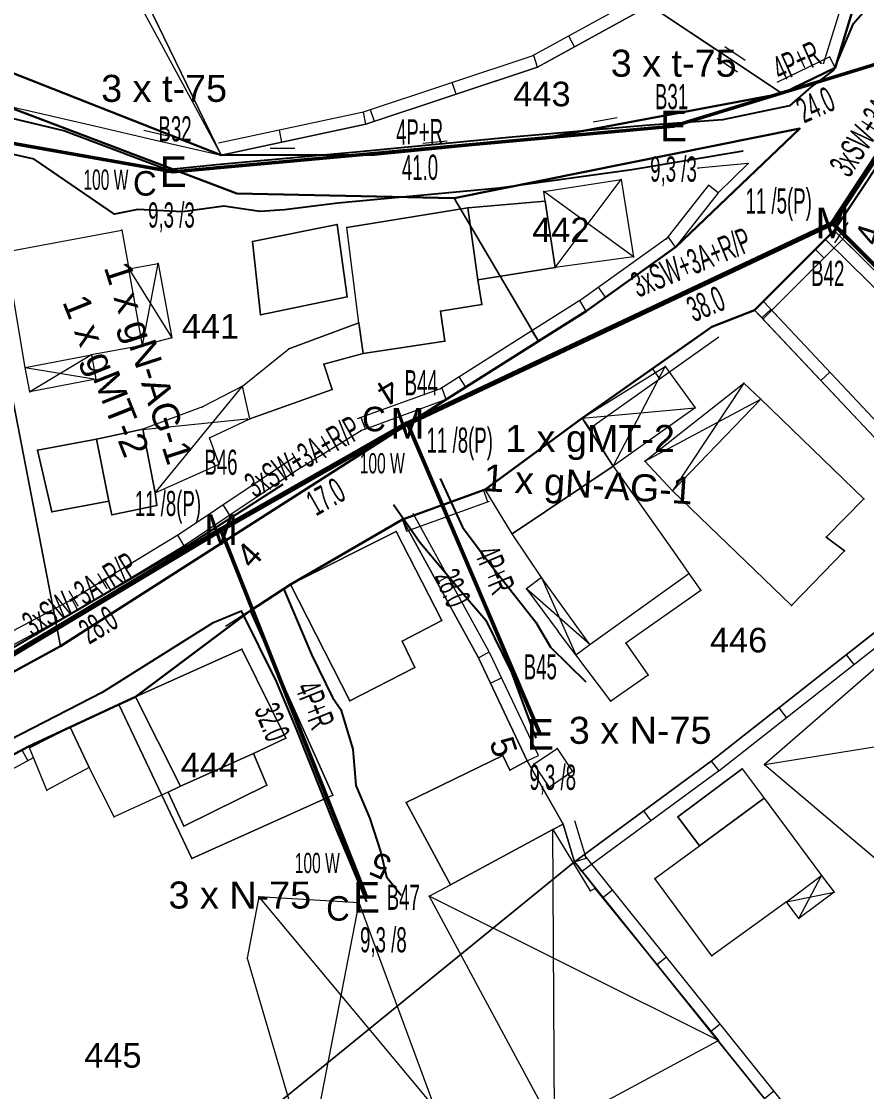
# Model space of a CAD drawing. Header units: millimetres. Extents: x 614452 to 616952, y 4151662 to 4153442.
# Drawn here: x 615421.8 to 615490.6, y 4152348.2 to 4152435.4 of the extents above; entities that cross this region are included whole.
import ezdxf
from ezdxf.enums import TextEntityAlignment as Align
from ezdxf.xclip import XClip

# ---------------------------------------------------------------- set-up
doc = ezdxf.new("R2010")
doc.units = ezdxf.units.MM
doc.header["$XCLIPFRAME"] = 2
for name, color, linetype, lineweight in [('02_ADA_ALN_YENI', 7, 'Continuous', 30), ('03_PARSEL_ALN_ESKI', 18, 'Continuous', 0), ('03_PARSEL_ALN_YENI', 171, 'Continuous', 0), ('03_PARSEL_NO_ESKI', 5, 'Continuous', 0), ('03_PARSEL_SNR_YENI', 5, 'Continuous', 0), ('04_YAPI_ALN_TSCLSIZ', 18, 'Continuous', 0), ('04_YAPI_SNR_TSCL', 232, 'Continuous', 0), ('04_YAPI_SNR_TSCLSZ', 77, 'Continuous', 0), ('06_DETAY_SNR_KROKI', 4, 'Continuous', 0), ('07_SNRTIP_GECERLI', 30, 'Continuous', 0), ('07_SNRTIP_SABIT', 18, 'Continuous', 0), ('DIREK_AG_YENI', 108, 'Continuous', 25), ('DIREK_OG_YENI', 10, 'Continuous', 25), ('HAT_AG_HAVAI_YENI', 3, 'Continuous', 50), ('HAT_OG_HAVAI_YENI', 1, 'Continuous', 70), ('NOKTA_DETAY_YENI', 171, 'Continuous', 0), ('NOKTA_PARSEL_ESKI', 6, 'Continuous', 0), ('NOKTA_PARSEL_YENI', 30, 'Continuous', 0), ('NOKTA_YAPI_TSCL', 232, 'Continuous', 0), ('NOKTA_YAPI_TSCLSIZ', 77, 'Continuous', 0)]:
    doc.layers.add(name, color=color, linetype=linetype, lineweight=lineweight)
doc.layers.add('LAMBA_GUCU', color=4, linetype='Continuous')
doc.layers.add('Unknown_Point_Feature', color=7, linetype='Continuous')
doc.styles.add('Direk', font='B_CAD')
doc.styles.get("Standard").update_dxf_attribs({"font": 'Arial'})

# ---------------------------------------------------------------- blocks, each defined once
blk = doc.blocks.new('fggg')
at = {"layer": '02_ADA_ALN_YENI', "color": 252}
for points in [[(615501.25, 4152590.126, 0), (615507.724, 4152578.449, 0), (615507.474, 4152561.152, 0), (615508.633, 4152534.902, 0), (615509.696, 4152515.162, 0), (615509.696, 4152515.162, 0), (615514.004, 4152504.009, 0), (615516.447, 4152492.188, 0), (615512.829, 4152466.754, 0), (615508.115, 4152460.35, 0), (615503.162, 4152460.737, 0), (615486.441, 4152456.847, 0), (615501.544, 4152455.159, 0), (615489.491, 4152436.325, 0), (615488.049, 4152431.59, 0), (615483.747, 4152429.484, 0), (615464.52, 4152425.889, 0), (615450.557, 4152424.492, 0), (615438.073, 4152424.472, 0), (615413.463, 4152434.159, 0)], [(615501.322, 4152441.569, 0), (615499.15, 4152435.134, 0), (615487.976, 4152418.327, 0), (615481.492, 4152411.855, 0), (615478.021, 4152410.486, 0), (615467.473, 4152403.038, 0), (615459.57, 4152397.229, 0), (615452.83, 4152394.8, 0), (615443.707, 4152389.496, 0), (615440.424, 4152387.371, 0), (615431.101, 4152380.351, 0), (615429.739, 4152379.721, 0), (615422.327, 4152376.284, 0), (615415.694, 4152372.705, 0)]]:
    blk.add_polyline3d(points, dxfattribs=at)
blk.add_polyline3d([(615424.982, 4152384.476, 0), (615404.616, 4152373.384, 0), (615401.541, 4152368.361, 0), (615395.177, 4152357.964, 0), (615397.318, 4152346.526, 0), (615363.861, 4152378.243, 0), (615319.387, 4152420.403, 0), (615292.051, 4152446.315, 0), (615375.741, 4152457.673, 0), (615377.162, 4152447.143, 0), (615388.462, 4152440.897, 0), (615395.832, 4152436.824, 0), (615415.423, 4152430.41, 0), (615439.335, 4152421.355, 0), (615457.028, 4152420.967, 0), (615485.172, 4152426.637, 0), (615475.058, 4152416.979, 0), (615467.794, 4152411.778, 0), (615463.902, 4152409.316, 0), (615456.394, 4152404.567, 0), (615424.982, 4152384.476, 0)], close=True, dxfattribs=at)
at = {"layer": '03_PARSEL_ALN_ESKI', "color": 252}
for p in [(615464.481, 4152429.453), (615466.02, 4152418.391), (615437.526, 4152411.479), (615480.375, 4152385.056), (615437.401, 4152374.799), (615429.554, 4152351.15)]:
    blk.add_point(p, dxfattribs=at)
at = {"layer": '03_PARSEL_ALN_YENI', "color": 252}
for points in [[(615438.073, 4152424.472, 0), (615429.25, 4152442.669, 0), (615432.708, 4152446.334, 0), (615448.57, 4152463.151, 0), (615462.273, 4152452.492, 0), (615472.981, 4152436.666, 0), (615463.834, 4152431.645, 0), (615449.861, 4152426.993, 0), (615438.073, 4152424.472, 0)], [(615489.491, 4152436.325, 0), (615488.049, 4152431.59, 0), (615483.747, 4152429.484, 0), (615472.981, 4152436.666, 0), (615462.273, 4152452.492, 0), (615448.57, 4152463.151, 0), (615486.441, 4152456.847, 0), (615501.544, 4152455.159, 0), (615489.491, 4152436.325, 0)], [(615432.708, 4152446.334, 0), (615429.25, 4152442.669, 0), (615438.073, 4152424.472, 0), (615413.463, 4152434.159, 0), (615397.278, 4152439.439, 0), (615407.151, 4152452.231, 0), (615419.642, 4152460.29, 0), (615432.708, 4152446.334, 0)], [(615449.861, 4152426.993, 0), (615463.834, 4152431.645, 0), (615472.981, 4152436.666, 0), (615483.747, 4152429.484, 0), (615464.52, 4152425.889, 0), (615450.557, 4152424.492, 0), (615438.073, 4152424.472, 0), (615449.861, 4152426.993, 0)], [(615513.944, 4152394.051, 0), (615496.776, 4152409.62, 0), (615487.976, 4152418.327, 0), (615499.15, 4152435.134, 0), (615512.461, 4152428.01, 0), (615526.38, 4152421.739, 0), (615516.662, 4152391.388, 0), (615513.944, 4152394.051, 0)], [(615382.912, 4152418.253, 0), (615415.423, 4152430.41, 0), (615420.245, 4152409.055, 0), (615424.982, 4152384.476, 0), (615404.616, 4152373.384, 0), (615401.541, 4152368.361, 0), (615393.23, 4152381.46, 0), (615382.912, 4152418.253, 0)], [(615415.423, 4152430.41, 0), (615439.335, 4152421.355, 0), (615457.028, 4152420.967, 0), (615463.902, 4152409.316, 0), (615456.394, 4152404.567, 0), (615424.982, 4152384.476, 0), (615420.245, 4152409.055, 0), (615415.423, 4152430.41, 0)], [(615457.028, 4152420.967, 0), (615485.172, 4152426.637, 0), (615475.058, 4152416.979, 0), (615467.794, 4152411.778, 0), (615463.902, 4152409.316, 0), (615457.028, 4152420.967, 0)], [(615486.672, 4152342.174, 0), (615466.822, 4152366.92, 0), (615477.958, 4152375.125, 0), (615499.809, 4152392.321, 0), (615491.68, 4152401.027, 0), (615481.492, 4152411.855, 0), (615487.976, 4152418.327, 0), (615496.776, 4152409.62, 0), (615513.944, 4152394.051, 0), (615516.662, 4152391.388, 0), (615528.229, 4152382.203, 0), (615521.898, 4152373.119, 0), (615514.084, 4152362.293, 0), (615510.086, 4152357.889, 0), (615494.021, 4152340.02, 0), (615491.031, 4152336.863, 0), (615489.488, 4152338.75, 0), (615486.672, 4152342.174, 0)], [(615499.809, 4152392.321, 0), (615477.958, 4152375.125, 0), (615466.822, 4152366.92, 0), (615465.9, 4152369.976, 0), (615462.989, 4152375.154, 0), (615459.011, 4152383.527, 0), (615452.83, 4152394.8, 0), (615459.57, 4152397.229, 0), (615467.473, 4152403.038, 0), (615478.021, 4152410.486, 0), (615481.492, 4152411.855, 0), (615491.68, 4152401.027, 0), (615499.809, 4152392.321, 0)], [(615466.822, 4152366.92, 0), (615441.277, 4152346.094, 0), (615434.082, 4152333.071, 0), (615438.879, 4152303.767, 0), (615413.767, 4152327.231, 0), (615411.425, 4152335.604, 0), (615399.201, 4152351.255, 0), (615415.694, 4152372.705, 0), (615422.327, 4152376.284, 0), (615429.739, 4152379.721, 0), (615435.689, 4152367.199, 0), (615447.164, 4152372.332, 0), (615440.424, 4152387.371, 0), (615443.707, 4152389.496, 0), (615452.83, 4152394.8, 0), (615459.011, 4152383.527, 0), (615462.989, 4152375.154, 0), (615465.9, 4152369.976, 0), (615466.822, 4152366.92, 0)], [(615431.101, 4152380.351, 0), (615440.424, 4152387.371, 0), (615447.164, 4152372.332, 0), (615435.689, 4152367.199, 0), (615429.739, 4152379.721, 0), (615431.101, 4152380.351, 0)], [(615467.16, 4152272.818, 0), (615438.879, 4152303.767, 0), (615434.082, 4152333.071, 0), (615441.277, 4152346.094, 0), (615466.822, 4152366.92, 0), (615486.672, 4152342.174, 0), (615489.488, 4152338.75, 0), (615491.031, 4152336.863, 0), (615494.021, 4152340.02, 0), (615508.193, 4152337.736, 0), (615496.514, 4152322.319, 0), (615485.084, 4152302.92, 0), (615478.324, 4152291.797, 0), (615474.459, 4152285.298, 0), (615467.16, 4152272.818, 0)]]:
    blk.add_polyline3d(points, close=True, dxfattribs=at)
at = {"layer": '03_PARSEL_SNR_YENI', "color": 252}
for p, q in [((615472.5, 4152437.543, 0.953), (615463.353, 4152432.522, 0.953)), ((615472.981, 4152436.666, 0.953), (615466.845, 4152433.298, 0.953)), ((615479.588, 4152432.259, 0.953), (615472.981, 4152436.666, 0.953)), ((615488.534, 4152436.616, 0.953), (615487.092, 4152431.881, 0.953)), ((615489.491, 4152436.325, 0.953), (615488.049, 4152431.59, 0.953)), ((615466.845, 4152433.298, 0.953), (615466.364, 4152434.174, 0.953)), ((615466.845, 4152433.298, 0.953), (615463.834, 4152431.645, 0.953)), ((615480.731, 4152432.172, 0.953), (615479.068, 4152433.282, 0.953)), ((615463.518, 4152432.594, 0.953), (615449.545, 4152427.942, 0.953)), ((615463.834, 4152431.645, 0.953), (615463.518, 4152432.594, 0.953)), ((615480.107, 4152431.236, 0.953), (615478.444, 4152432.346, 0.953)), ((615483.747, 4152429.484, 0.953), (615479.588, 4152432.259, 0.953)), ((615487.609, 4152432.488, 0.953), (615483.307, 4152430.382, 0.953)), ((615488.049, 4152431.59, 0.953), (615487.609, 4152432.488, 0.953)), ((615463.834, 4152431.645, 0.953), (615457.192, 4152429.434, 0.953)), ((615488.049, 4152431.59, 0.953), (615483.747, 4152429.484, 0.953)), ((615457.192, 4152429.434, 0.953), (615456.877, 4152430.383, 0.953)), ((615457.192, 4152429.434, 0.953), (615450.551, 4152427.223, 0.953)), ((615479.264, 4152428.646, 0.953), (615483.747, 4152429.484, 0.953)), ((615469.435, 4152426.808, 0.953), (615479.264, 4152428.646, 0.953)), ((615449.652, 4152427.971, 0.953), (615437.864, 4152425.45, 0.953)), ((615449.861, 4152426.993, 0.953), (615449.652, 4152427.971, 0.953)), ((615450.551, 4152427.223, 0.953), (615450.235, 4152428.171, 0.953)), ((615468.348, 4152427.177, 0.953), (615470.314, 4152427.545, 0.953)), ((615449.861, 4152426.993, 0.953), (615443.016, 4152425.529, 0.953)), ((615450.551, 4152427.223, 0.953), (615449.861, 4152426.993, 0.953)), ((615464.52, 4152425.889, 0.953), (615469.435, 4152426.808, 0.953)), ((615443.016, 4152425.529, 0.953), (615442.807, 4152426.507, 0.953)), ((615455.532, 4152424.99, 0.953), (615464.52, 4152425.889, 0.953)), ((615443.016, 4152425.529, 0.953), (615438.073, 4152424.472, 0.953)), ((615442.072, 4152425.041, 0.953), (615444.072, 4152425.044, 0.953)), ((615450.557, 4152424.492, 0.953), (615455.532, 4152424.99, 0.953)), ((615454.481, 4152425.45, 0.953), (615456.471, 4152425.649, 0.953)), ((615438.073, 4152424.472, 0.953), (615443.073, 4152424.48, 0.953)), ((615443.073, 4152424.48, 0.953), (615450.557, 4152424.492, 0.953)), ((615490.845, 4152422.643, 0.953), (615488.077, 4152418.479, 0.953)), ((615489.099, 4152419, 0.953), (615487.992, 4152417.335, 0.953)), ((615486.446, 4152416.8, 0.953), (615487.976, 4152418.327, 0.953)), ((615487.976, 4152418.327, 0.953), (615487.273, 4152417.616, 0.953)), ((615488.077, 4152418.479, 0.953), (615487.976, 4152418.327, 0.953)), ((615487.976, 4152418.327, 0.953), (615492.952, 4152413.404, 0.953)), ((615474.476, 4152417.792, 0.953), (615467.212, 4152412.591, 0.953)), ((615475.058, 4152416.979, 0.953), (615469.366, 4152412.904, 0.953)), ((615475.058, 4152416.979, 0.953), (615474.476, 4152417.792, 0.953)), ((615482.198, 4152411.147, 0.953), (615488.682, 4152417.619, 0.953)), ((615487.273, 4152417.616, 0.953), (615496.073, 4152408.909, 0.953)), ((615481.492, 4152411.855, 0.953), (615486.446, 4152416.8, 0.953)), ((615486.446, 4152416.8, 0.953), (615487.153, 4152416.092, 0.953)), ((615469.366, 4152412.904, 0.953), (615468.784, 4152413.717, 0.953)), ((615467.259, 4152412.623, 0.953), (615463.368, 4152410.161, 0.953)), ((615467.794, 4152411.778, 0.953), (615467.259, 4152412.623, 0.953)), ((615469.366, 4152412.904, 0.953), (615467.794, 4152411.778, 0.953)), ((615467.794, 4152411.778, 0.953), (615463.902, 4152409.316, 0.953)), ((615481.492, 4152411.855, 0.953), (615482.198, 4152411.147, 0.953)), ((615482.086, 4152411.223, 0.953), (615481.492, 4152411.855, 0.953)), ((615482.086, 4152411.223, 0.953), (615482.815, 4152411.908, 0.953)), ((615492.408, 4152401.712, 0.953), (615482.22, 4152412.54, 0.953)), ((615486.883, 4152406.125, 0.953), (615482.086, 4152411.223, 0.953)), ((615463.368, 4152410.161, 0.953), (615455.859, 4152405.412, 0.953)), ((615463.902, 4152409.316, 0.953), (615463.368, 4152410.161, 0.953)), ((615473.191, 4152407.076, 0.953), (615478.021, 4152410.486, 0.953)), ((615463.902, 4152409.316, 0.953), (615457.987, 4152405.574, 0.953)), ((615468.05, 4152402.221, 0.953), (615478.598, 4152409.669, 0.953)), ((615467.473, 4152403.038, 0.953), (615473.191, 4152407.076, 0.953)), ((615473.191, 4152407.076, 0.953), (615473.768, 4152406.259, 0.953)), ((615486.883, 4152406.125, 0.953), (615487.612, 4152406.81, 0.953)), ((615457.987, 4152405.574, 0.953), (615457.452, 4152406.419, 0.953)), ((615491.68, 4152401.027, 0.953), (615486.883, 4152406.125, 0.953)), ((615457.987, 4152405.574, 0.953), (615456.394, 4152404.567, 0.953)), ((615459.57, 4152397.229, 647.962), (615467.473, 4152403.038, 651.471)), ((615467.473, 4152403.038, 0.953), (615468.05, 4152402.221, 0.953)), ((615452.83, 4152394.8, 0.953), (615459.415, 4152397.173, 0.953)), ((615459.415, 4152397.173, 0.953), (615459.57, 4152397.229, 0.953)), ((615459.415, 4152397.173, 0.953), (615459.754, 4152396.233, 0.953)), ((615453.169, 4152393.859, 0.953), (615459.909, 4152396.288, 0.953)), ((615459.888, 4152384.008, 0.953), (615453.707, 4152395.281, 0.953)), ((615452.83, 4152394.8, 650.706), (615443.707, 4152389.496, 647.537)), ((615452.83, 4152394.8, 0.953), (615453.169, 4152393.859, 0.953)), ((615455.646, 4152389.665, 0.953), (615452.83, 4152394.8, 0.953)), ((615478.576, 4152374.339, 0.953), (615500.427, 4152391.535, 0.953)), ((615455.646, 4152389.665, 0.953), (615456.522, 4152390.146, 0.953)), ((615443.707, 4152389.496, 647.537), (615438.432, 4152386.069, 649.074)), ((615459.011, 4152383.527, 0.953), (615455.646, 4152389.665, 0.953)), ((615488.96, 4152383.783, 0.953), (615494.461, 4152388.112, 0.953)), ((615459.011, 4152383.527, 0.953), (615459.888, 4152384.008, 0.953)), ((615463.892, 4152375.583, 0.953), (615459.914, 4152383.956, 0.953)), ((615459.985, 4152381.477, 0.953), (615459.011, 4152383.527, 0.953)), ((615483.459, 4152379.454, 0.953), (615488.96, 4152383.783, 0.953)), ((615488.96, 4152383.783, 0.953), (615489.578, 4152382.997, 0.953)), ((615459.985, 4152381.477, 0.953), (615460.888, 4152381.906, 0.953)), ((615462.989, 4152375.154, 0.953), (615459.985, 4152381.477, 0.953)), ((615477.958, 4152375.125, 0.953), (615483.459, 4152379.454, 0.953)), ((615483.459, 4152379.454, 0.953), (615484.077, 4152378.668, 0.953)), ((615415.694, 4152372.705, 0.953), (615421.855, 4152376.029, 0.953)), ((615421.855, 4152376.029, 0.953), (615422.327, 4152376.284, 0.953)), ((615421.855, 4152376.029, 0.953), (615422.33, 4152375.149, 0.953)), ((615416.169, 4152371.825, 0.953), (615422.802, 4152375.404, 0.953)), ((615462.989, 4152375.154, 0.953), (615463.892, 4152375.583, 0.953)), ((615472.458, 4152371.072, 0.953), (615477.958, 4152375.125, 0.953)), ((615477.958, 4152375.125, 0.953), (615478.576, 4152374.339, 0.953)), ((615467.415, 4152366.115, 0.953), (615478.551, 4152374.32, 0.953)), ((615466.822, 4152366.92, 0.953), (615472.458, 4152371.072, 0.953)), ((615472.458, 4152371.072, 0.953), (615473.051, 4152370.267, 0.953)), ((615466.822, 4152366.92, 0.953), (615465.9, 4152369.976, 0.953)), ((615467.779, 4152367.209, 0.953), (615466.857, 4152370.265, 0.953)), ((615487.452, 4152342.8, 0.953), (615467.602, 4152367.546, 0.953)), ((615466.822, 4152366.92, 0.953), (615467.779, 4152367.209, 0.953)), ((615469.152, 4152364.015, 0.953), (615466.822, 4152366.92, 0.953)), ((615466.822, 4152366.92, 0.953), (615467.415, 4152366.115, 0.953)), ((615469.152, 4152364.015, 0.953), (615469.932, 4152364.641, 0.953)), ((615473.532, 4152358.555, 0.953), (615469.152, 4152364.015, 0.953)), ((615473.532, 4152358.555, 0.953), (615474.312, 4152359.181, 0.953)), ((615477.912, 4152353.095, 0.953), (615473.532, 4152358.555, 0.953)), ((615477.912, 4152353.095, 0.953), (615478.692, 4152353.72, 0.953)), ((615482.292, 4152347.634, 0.953), (615477.912, 4152353.095, 0.953)), ((615482.292, 4152347.634, 0.953), (615483.072, 4152348.26, 0.953))]:
    blk.add_line(p, q, dxfattribs=at)
for p in [(615463.834, 4152431.645, 658.055), (615463.834, 4152431.645, 658.055), (615488.049, 4152431.59, 652.73), (615488.049, 4152431.59, 652.73), (615483.747, 4152429.484, 652.093), (615483.747, 4152429.484, 652.093), (615483.747, 4152429.484, 652.093), (615449.861, 4152426.993, 657.449), (615449.861, 4152426.993, 657.449), (615464.52, 4152425.889, 654.487), (615464.52, 4152425.889, 654.487), (615438.073, 4152424.472, 658.078), (615438.073, 4152424.472, 658.078), (615450.557, 4152424.492, 655.908), (615450.557, 4152424.492, 655.908), (615487.976, 4152418.327, 651.281), (615487.976, 4152418.327, 651.281), (615487.976, 4152418.327, 651.281), (615475.058, 4152416.979, 651.116), (615467.794, 4152411.778, 651.358), (615467.794, 4152411.778, 651.358), (615481.492, 4152411.855, 651.222), (615481.492, 4152411.855, 651.222), (615478.021, 4152410.486, 651.315), (615463.902, 4152409.316, 651.358), (615463.902, 4152409.316, 650.789), (615456.394, 4152404.567, 650.789), (615467.473, 4152403.038, 651.471), (615459.57, 4152397.229, 647.962), (615452.83, 4152394.8, 650.706), (615452.83, 4152394.8, 650.706), (615459.011, 4152383.527, 648.694), (615459.011, 4152383.527, 648.694), (615422.327, 4152376.284, 646.871), (615462.989, 4152375.154, 647.067), (615477.958, 4152375.125, 646.031), (615477.958, 4152375.125, 646.031), (615465.9, 4152369.976, 647.109), (615466.822, 4152366.92, 645.889), (615466.822, 4152366.92, 645.889), (615466.822, 4152366.92, 645.889)]:
    blk.add_point(p, dxfattribs=at)
at = {"layer": '04_YAPI_ALN_TSCLSIZ', "color": 252}
for points in [[(615465.255, 4152415.323, 0), (615458.971, 4152414.314, 0), (615458.16, 4152420.178, 0), (615464.441, 4152420.717, 0), (615465.255, 4152415.323, 0)], [(615449.269, 4152410.807, 0), (615448.303, 4152418.583, 0), (615458.16, 4152420.178, 0), (615458.971, 4152414.314, 0), (615459.291, 4152412.32, 0), (615455.921, 4152411.779, 0), (615456.291, 4152409.318, 0), (615449.629, 4152408.32, 0), (615449.269, 4152410.807, 0)], [(615448.328, 4152412.944, 0), (615441.262, 4152411.459, 0), (615440.617, 4152417.427, 0), (615447.522, 4152418.821, 0), (615448.328, 4152412.944, 0)], [(615443.59, 4152408.703, 0), (615449.269, 4152410.807, 0), (615449.629, 4152408.32, 0), (615446.437, 4152407.462, 0), (615447.105, 4152405.372, 0), (615440.406, 4152402.984, 0), (615439.803, 4152405.663, 0), (615443.59, 4152408.703, 0)], [(615484.512, 4152387.797, 0), (615474.816, 4152397.126, 0), (615482.009, 4152404.587, 0), (615490.4, 4152396.469, 0), (615487.325, 4152393.35, 0), (615488.807, 4152392.254, 0), (615484.512, 4152387.797, 0)], [(615469.985, 4152399.141, 0), (615461.749, 4152393.635, 0), (615459.57, 4152397.229, 0), (615467.473, 4152403.038, 0), (615469.985, 4152399.141, 0)], [(615432.845, 4152395.945, 0), (615429.171, 4152395.172, 0), (615428.93, 4152396.281, 0), (615427.93, 4152401.349, 0), (615431.7, 4152402.146, 0), (615432.691, 4152396.971, 0), (615432.845, 4152395.945, 0)], [(615427.93, 4152401.349, 0), (615428.93, 4152396.281, 0), (615424.297, 4152395.421, 0), (615423.122, 4152400.443, 0), (615427.93, 4152401.349, 0)], [(615453.842, 4152382.756, 0), (615448.535, 4152380.03, 0), (615443.707, 4152389.496, 0), (615452.315, 4152393.823, 0), (615456.038, 4152386.58, 0), (615452.793, 4152384.901, 0), (615453.842, 4152382.756, 0)], [(615468.081, 4152384.619, 0), (615476.143, 4152390.398, 0), (615477.108, 4152389.009, 0), (615471.005, 4152384.719, 0), (615472.825, 4152382.13, 0), (615469.806, 4152380.012, 0), (615466.941, 4152383.787, 0), (615468.081, 4152384.619, 0)], [(615443.345, 4152376.993, 0), (615440.712, 4152375.733, 0), (615434.767, 4152373.08, 0), (615431.101, 4152380.351, 0), (615439.748, 4152384.249, 0), (615443.345, 4152376.993, 0)], [(615429.371, 4152370.569, 0), (615427.333, 4152374.592, 0), (615425.786, 4152377.891, 0), (615431.101, 4152380.351, 0), (615434.767, 4152373.08, 0), (615433.757, 4152372.59, 0), (615429.371, 4152370.569, 0)], [(615423.887, 4152372.761, 0), (615422.472, 4152376.207, 0), (615425.786, 4152377.891, 0), (615427.333, 4152374.592, 0), (615423.887, 4152372.761, 0)], [(615463.533, 4152374.878, 0), (615465.418, 4152376.152, 0), (615466.682, 4152374.282, 0), (615464.806, 4152372.994, 0), (615463.533, 4152374.878, 0)], [(615434.767, 4152373.08, 0), (615440.712, 4152375.733, 0), (615441.782, 4152373.151, 0), (615435.032, 4152369.821, 0), (615433.757, 4152372.59, 0), (615434.767, 4152373.08, 0)], [(615465.07, 4152369.536, 0), (615456.744, 4152365.051, 0), (615453.143, 4152371.735, 0), (615460.994, 4152375.565, 0), (615461.574, 4152374.376, 0), (615462.989, 4152375.154, 0), (615465.9, 4152369.976, 0), (615465.07, 4152369.536, 0)], [(615482.28, 4152372.091, 0), (615477.004, 4152368.218, 0), (615475.244, 4152370.581, 0), (615480.492, 4152374.491, 0), (615482.28, 4152372.091, 0)]]:
    blk.add_polyline3d(points, close=True, dxfattribs=at)
at = {"layer": '04_YAPI_SNR_TSCL', "color": 252}
for p, q in [((615420.549, 4152416.592, 655.403), (615429.987, 4152418.361, 655.616)), ((615429.987, 4152418.361, 655.616), (615430.547, 4152415.207, 654.667)), ((615422.113, 4152407.17, 652.499), (615420.549, 4152416.592, 655.403)), ((615431.663, 4152408.976, 653.271), (615430.547, 4152415.207, 654.667)), ((615431.663, 4152408.976, 653.271), (615427.512, 4152408.212, 654.837)), ((615422.113, 4152407.17, 652.499), (615427.512, 4152408.212, 654.837)), ((615461.749, 4152393.635, 649.409), (615469.985, 4152399.141, 648.762)), ((615469.985, 4152399.141, 648.762), (615474.975, 4152392.08, 650.077)), ((615464.142, 4152390.08, 647.129), (615461.749, 4152393.635, 649.409)), ((615474.975, 4152392.08, 650.077), (615476.143, 4152390.398)), ((615468.081, 4152384.619, 648.868), (615464.142, 4152390.08, 647.129)), ((615468.081, 4152384.619, 648.868), (615476.143, 4152390.398)), ((615477.004, 4152368.218, 642.764), (615482.28, 4152372.091, 643.733)), ((615482.28, 4152372.091, 643.733), (615486.944, 4152365.801, 643.586)), ((615473.382, 4152365.551, 643.495), (615477.004, 4152368.218, 642.764)), ((615478.025, 4152359.265, 643.442), (615473.382, 4152365.551, 643.495)), ((615484.082, 4152363.657), (615486.944, 4152365.801, 643.586)), ((615484.082, 4152363.657), (615478.025, 4152359.265, 643.442))]:
    blk.add_line(p, q, dxfattribs=at)
at = {"layer": '04_YAPI_SNR_TSCLSZ', "color": 252}
for p, q in [((615464.331, 4152421.508, 652.355), (615470.639, 4152422.494, 653.34)), ((615465.255, 4152415.323, 653.585), (615470.639, 4152422.494, 653.34)), ((615470.639, 4152422.494, 653.34), (615471.643, 4152416.185, 653.307)), ((615471.643, 4152416.185, 653.307), (615464.331, 4152421.508, 652.355)), ((615464.441, 4152420.717, 652.849), (615464.331, 4152421.508, 652.355)), ((615464.441, 4152420.717, 652.849), (615458.16, 4152420.178, 653.158)), ((615465.255, 4152415.323, 653.585), (615464.441, 4152420.717, 652.849)), ((615458.16, 4152420.178, 653.158), (615448.303, 4152418.583, 653.734)), ((615458.16, 4152420.178, 653.158), (615458.971, 4152414.314, 651.309)), ((615447.522, 4152418.821, 654.266), (615440.617, 4152417.427, 653.935)), ((615448.328, 4152412.944, 656.288), (615447.522, 4152418.821, 654.266)), ((615449.269, 4152410.807, 653.458), (615448.303, 4152418.583, 653.734)), ((615440.617, 4152417.427, 653.935), (615441.262, 4152411.459, 656.295)), ((615471.643, 4152416.185, 653.307), (615465.255, 4152415.323, 653.585)), ((615430.547, 4152415.207, 654.667), (615432.938, 4152415.651, 654.312)), ((615430.547, 4152415.207, 654.667), (615434.042, 4152409.589, 652.958)), ((615431.663, 4152408.976, 653.271), (615432.938, 4152415.651, 654.312)), ((615432.938, 4152415.651, 654.312), (615434.042, 4152409.589, 652.958)), ((615458.971, 4152414.314, 651.309), (615465.255, 4152415.323, 653.585)), ((615459.291, 4152412.32, 653.399), (615458.971, 4152414.314, 651.309)), ((615441.262, 4152411.459, 656.295), (615448.328, 4152412.944, 656.288)), ((615455.921, 4152411.779, 654.168), (615459.291, 4152412.32, 653.399)), ((615456.291, 4152409.318, 654.521), (615455.921, 4152411.779, 654.168)), ((615449.269, 4152410.807, 653.458), (615443.59, 4152408.703, 653.074)), ((615449.629, 4152408.32, 653.531), (615449.269, 4152410.807, 653.458)), ((615434.042, 4152409.589, 652.958), (615431.663, 4152408.976, 653.271)), ((615449.629, 4152408.32, 653.531), (615456.291, 4152409.318, 654.521)), ((615439.803, 4152405.663, 652.938), (615443.59, 4152408.703, 653.074)), ((615446.437, 4152407.462, 650.693), (615449.629, 4152408.32, 653.531)), ((615427.512, 4152408.212, 654.837), (615422.495, 4152405.191, 653.306)), ((615427.512, 4152408.212, 654.837), (615427.876, 4152406.23, 651.948)), ((615447.105, 4152405.372, 650.699), (615446.437, 4152407.462, 650.693)), ((615422.113, 4152407.17, 652.499), (615427.876, 4152406.23, 651.948)), ((615422.495, 4152405.191, 653.306), (615422.113, 4152407.17, 652.499)), ((615467.473, 4152403.038, 651.471), (615474.204, 4152407.262, 650.414)), ((615469.985, 4152399.141, 648.762), (615474.204, 4152407.262, 650.414)), ((615474.204, 4152407.262, 650.414), (615476.647, 4152403.9, 648.514)), ((615427.876, 4152406.23, 651.948), (615422.495, 4152405.191, 653.306)), ((615432.691, 4152396.971, 650.382), (615439.803, 4152405.663, 652.938)), ((615439.803, 4152405.663, 652.938), (615436.543, 4152403.982, 652.814)), ((615440.406, 4152402.984, 650.996), (615439.803, 4152405.663, 652.938)), ((615472.572, 4152399.551, 649.073), (615480.608, 4152405.897, 649.057)), ((615480.608, 4152405.897, 649.057), (615474.816, 4152397.126, 652.113)), ((615480.608, 4152405.897, 649.057), (615482.009, 4152404.587, 650.822)), ((615440.406, 4152402.984, 650.996), (615447.105, 4152405.372, 650.699)), ((615436.543, 4152403.982, 652.814), (615431.7, 4152402.146, 652.543)), ((615467.473, 4152403.038, 651.471), (615476.647, 4152403.9, 648.514)), ((615476.647, 4152403.9, 648.514), (615469.985, 4152399.141, 648.762)), ((615472.572, 4152399.551, 649.073), (615482.009, 4152404.587, 650.822)), ((615482.009, 4152404.587, 650.822), (615474.816, 4152397.126, 652.113)), ((615490.4, 4152396.469, 652.042), (615482.009, 4152404.587, 650.822)), ((615459.57, 4152397.229, 647.962), (615467.473, 4152403.038, 651.471)), ((615469.985, 4152399.141, 648.762), (615467.473, 4152403.038, 651.471)), ((615431.7, 4152402.146, 652.543), (615427.93, 4152401.349, 651.875)), ((615431.658, 4152402.133, 652.268), (615440.186, 4152402.986, 651.269)), ((615432.691, 4152396.971, 650.382), (615431.7, 4152402.146, 652.543)), ((615437.129, 4152401.438, 650.919), (615440.406, 4152402.984, 650.996)), ((615427.93, 4152401.349, 651.875), (615423.122, 4152400.443, 652.542)), ((615427.93, 4152401.349, 651.875), (615428.93, 4152396.281, 654.51)), ((615437.894, 4152399.296, 650.748), (615437.129, 4152401.438, 650.919)), ((615423.122, 4152400.443, 652.542), (615424.297, 4152395.421, 653.518)), ((615474.816, 4152397.126, 652.113), (615472.572, 4152399.551, 649.073)), ((615432.691, 4152396.971, 650.382), (615437.894, 4152399.296, 650.748)), ((615432.845, 4152395.945, 652.686), (615432.691, 4152396.971, 650.382)), ((615461.749, 4152393.635, 649.409), (615459.57, 4152397.229, 647.962)), ((615474.816, 4152397.126, 652.113), (615484.512, 4152387.797, 652.918)), ((615424.297, 4152395.421, 653.518), (615428.93, 4152396.281, 654.51)), ((615428.93, 4152396.281, 654.51), (615429.171, 4152395.172, 653.522)), ((615487.325, 4152393.35, 647.062), (615490.4, 4152396.469, 652.042)), ((615429.171, 4152395.172, 653.522), (615432.845, 4152395.945, 652.686)), ((615452.315, 4152393.823, 647.635), (615443.707, 4152389.496, 647.537)), ((615456.038, 4152386.58, 649.245), (615452.315, 4152393.823, 647.635)), ((615488.807, 4152392.254, 647.041), (615487.325, 4152393.35, 647.062)), ((615484.512, 4152387.797, 652.918), (615488.807, 4152392.254, 647.041)), ((615464.142, 4152390.08, 647.129), (615462.937, 4152389.16, 646.876)), ((615464.142, 4152390.08, 647.129), (615466.941, 4152383.787)), ((615476.143, 4152390.398), (615477.108, 4152389.009, 648.625)), ((615443.707, 4152389.496, 647.537), (615448.535, 4152380.03, 647.201)), ((615462.937, 4152389.16, 646.876), (615465.506, 4152385.678, 647.241)), ((615468.081, 4152384.619, 648.868), (615462.937, 4152389.16, 646.876)), ((615477.108, 4152389.009, 648.625), (615471.005, 4152384.719)), ((615497.292, 4152387.859, 642.304), (615482.296, 4152374.837, 644.245)), ((615452.793, 4152384.901, 648.435), (615456.038, 4152386.58, 649.245)), ((615466.941, 4152383.787), (615465.506, 4152385.678, 647.241)), ((615453.842, 4152382.756, 646.425), (615452.793, 4152384.901, 648.435)), ((615471.005, 4152384.719), (615472.825, 4152382.13, 646.422)), ((615439.748, 4152384.249, 646.421), (615431.101, 4152380.351, 647.579)), ((615443.345, 4152376.993, 646.325), (615439.748, 4152384.249, 646.421)), ((615466.941, 4152383.787), (615468.081, 4152384.619, 648.868)), ((615469.806, 4152380.012, 645.721), (615466.941, 4152383.787)), ((615448.535, 4152380.03, 647.201), (615453.842, 4152382.756, 646.425)), ((615472.825, 4152382.13, 646.422), (615469.806, 4152380.012, 645.721)), ((615482.296, 4152374.837, 644.245), (615528.229, 4152382.203, 642.472)), ((615425.786, 4152377.891, 645.316), (615431.101, 4152380.351, 647.579)), ((615431.101, 4152380.351, 647.579), (615434.767, 4152373.08, 647.428)), ((615422.472, 4152376.207, 645.328), (615425.786, 4152377.891, 645.316)), ((615425.786, 4152377.891, 645.316), (615427.333, 4152374.592, 645.481)), ((615440.712, 4152375.733, 646.484), (615443.345, 4152376.993, 646.325)), ((615423.887, 4152372.761, 645.451), (615422.472, 4152376.207, 645.328)), ((615463.533, 4152374.878, 646.019), (615465.418, 4152376.152)), ((615465.418, 4152376.152), (615466.682, 4152374.282, 645.947)), ((615440.712, 4152375.733, 646.484), (615434.767, 4152373.08, 647.428)), ((615441.782, 4152373.151, 647.043), (615440.712, 4152375.733, 646.484)), ((615460.994, 4152375.565, 647.12), (615453.143, 4152371.735)), ((615461.574, 4152374.376, 647.092), (615460.994, 4152375.565, 647.12)), ((615462.989, 4152375.154, 647.067), (615461.574, 4152374.376, 647.092)), ((615465.9, 4152369.976, 647.109), (615462.989, 4152375.154, 647.067)), ((615427.333, 4152374.592, 645.481), (615423.887, 4152372.761, 645.451)), ((615429.371, 4152370.569, 645.474), (615427.333, 4152374.592, 645.481)), ((615464.806, 4152372.994, 645.932), (615463.533, 4152374.878, 646.019)), ((615466.682, 4152374.282, 645.947), (615464.806, 4152372.994, 645.932)), ((615480.492, 4152374.491, 643.409), (615475.244, 4152370.581)), ((615480.492, 4152374.491, 643.409), (615482.28, 4152372.091, 643.733)), ((615482.296, 4152374.837, 644.245), (615502.586, 4152357.653, 640.97)), ((615433.757, 4152372.59, 646.938), (615429.371, 4152370.569, 645.474)), ((615434.767, 4152373.08, 647.428), (615433.757, 4152372.59, 646.938)), ((615433.757, 4152372.59, 646.938), (615435.032, 4152369.821, 646.381)), ((615435.032, 4152369.821, 646.381), (615441.782, 4152373.151, 647.043)), ((615453.143, 4152371.735), (615456.744, 4152365.051)), ((615465.07, 4152369.536, 647.141), (615465.9, 4152369.976, 647.109)), ((615475.244, 4152370.581), (615477.004, 4152368.218, 642.764)), ((615456.744, 4152365.051), (615465.07, 4152369.536, 647.141)), ((615465.205, 4152345.181), (615465.07, 4152369.536, 647.141)), ((615465.07, 4152369.536, 647.141), (615468.122, 4152364.566, 645.419)), ((615485.103, 4152362.294, 641.138), (615486.944, 4152365.801, 643.586)), ((615486.944, 4152365.801, 643.586), (615487.97, 4152364.442, 641.264)), ((615455.006, 4152364.115, 645.514), (615456.744, 4152365.051)), ((615468.122, 4152364.566, 645.419), (615468.499, 4152364.731, 645.211)), ((615468.499, 4152364.731, 645.211), (615478.56, 4152352.375, 641.899)), ((615441.126, 4152364.07, 645.378), (615440.181, 4152359.079, 643.26)), ((615449.318, 4152363.587, 645.891), (615441.126, 4152364.07, 645.378)), ((615441.126, 4152364.07, 645.378), (615455.494, 4152346.832, 642.746)), ((615478.56, 4152352.375, 641.899), (615455.006, 4152364.115, 645.514)), ((615455.006, 4152364.115, 645.514), (615465.205, 4152345.181)), ((615484.082, 4152363.657), (615487.97, 4152364.442, 641.264)), ((615487.97, 4152364.442, 641.264), (615485.103, 4152362.294, 641.138)), ((615445.156, 4152342.187, 641.685), (615449.318, 4152363.587, 645.891)), ((615455.494, 4152346.832, 642.746), (615449.318, 4152363.587, 645.891)), ((615485.103, 4152362.294, 641.138), (615484.082, 4152363.657)), ((615440.181, 4152359.079, 643.26), (615445.156, 4152342.187, 641.685)), ((615465.205, 4152345.181), (615478.56, 4152352.375, 641.899))]:
    blk.add_line(p, q, dxfattribs=at)
at = {"layer": '06_DETAY_SNR_KROKI', "color": 252}
for p, q in [((615431.033, 4152437.491, 0.953), (615435.79, 4152428.694, 0.953)), ((615418.006, 4152429.091, 0.953), (615427.751, 4152426.848, 0.953)), ((615435.79, 4152428.694, 0.953), (615438.073, 4152424.472, 0.953)), ((615427.751, 4152426.848, 0.953), (615432.623, 4152425.726, 0.953)), ((615431.775, 4152426.499, 0.953), (615433.724, 4152426.05, 0.953)), ((615432.623, 4152425.726, 0.953), (615438.073, 4152424.472, 0.953)), ((615480.963, 4152423.802, 0.953), (615476.89, 4152423.413, 0.953)), ((615478.533, 4152421.417, 0.953), (615480.963, 4152423.802, 0.953)), ((615477.746, 4152422.034, 0.953), (615474.271, 4152417.596, 0.953)), ((615478.533, 4152421.417, 0.953), (615475.058, 4152416.979, 0.953)), ((615478.533, 4152421.417, 0.953), (615477.746, 4152422.034, 0.953)), ((615456.051, 4152405.506, 0.953), (615449.137, 4152402.984, 0.953)), ((615456.394, 4152404.567, 0.953), (615456.051, 4152405.506, 0.953)), ((615456.394, 4152404.567, 0.953), (615449.818, 4152402.168, 0.953)), ((615449.818, 4152402.168, 0.953), (615449.475, 4152403.108, 0.953)), ((615449.818, 4152402.168, 0.953), (615449.48, 4152402.045, 0.953)), ((615444.602, 4152399.051, 651.044), (615449.48, 4152402.045, 650.545)), ((615444.045, 4152399.881, 0.953), (615434.514, 4152393.487, 0.953)), ((615444.602, 4152399.051, 0.953), (615444.045, 4152399.881, 0.953)), ((615444.602, 4152399.051, 0.953), (615438.789, 4152395.151, 0.953)), ((615438.789, 4152395.151, 0.953), (615435.071, 4152392.657, 0.953)), ((615438.789, 4152395.151, 0.953), (615438.232, 4152395.982, 0.953)), ((615434.553, 4152393.512, 0.953), (615425.886, 4152388.264, 0.953)), ((615435.071, 4152392.657, 0.953), (615434.553, 4152393.512, 0.953)), ((615435.071, 4152392.657, 0.953), (615429.083, 4152389.031, 0.953)), ((615429.083, 4152389.031, 0.953), (615428.565, 4152389.887, 0.953)), ((615425.933, 4152388.291, 0.953), (615410.694, 4152380.162, 0.953)), ((615426.404, 4152387.409, 0.953), (615425.933, 4152388.291, 0.953)), ((615429.083, 4152389.031, 0.953), (615426.404, 4152387.409, 0.953)), ((615426.404, 4152387.409, 0.953), (615420.228, 4152384.114, 0.953))]:
    blk.add_line(p, q, dxfattribs=at)
for p in [(615438.073, 4152424.472, 658.078), (615438.073, 4152424.472, 658.078), (615476.89, 4152423.413, 653.02), (615480.963, 4152423.802, 652.023), (615480.963, 4152423.802, 652.023), (615478.533, 4152421.417, 652.652), (615478.533, 4152421.417, 652.652), (615475.058, 4152416.979, 651.116), (615456.394, 4152404.567, 650.789), (615449.48, 4152402.045, 650.545), (615444.602, 4152399.051, 651.044), (615435.071, 4152392.657, 649.91), (615435.071, 4152392.657, 649.91), (615426.404, 4152387.409, 647.872), (615426.404, 4152387.409, 647.872)]:
    blk.add_point(p, dxfattribs=at)
at = {"layer": '07_SNRTIP_GECERLI', "color": 252}
for points in [[(615438.073, 4152424.472, 658.078), (615429.25, 4152442.669, 0), (615432.708, 4152446.334, 0)], [(615397.278, 4152439.439, 665.253), (615413.463, 4152434.159, 0), (615438.073, 4152424.472, 658.078)], [(615415.423, 4152430.41, 0), (615439.335, 4152421.355, 0), (615457.028, 4152420.967, 0)], [(615415.423, 4152430.41, 0), (615420.245, 4152409.055, 0), (615424.982, 4152384.476, 0)], [(615457.028, 4152420.967, 0), (615485.172, 4152426.637, 0)], [(615485.172, 4152426.637, 0), (615475.058, 4152416.979, 651.116)], [(615463.902, 4152409.316, 0), (615457.028, 4152420.967, 0)], [(615424.982, 4152384.476, 0), (615456.394, 4152404.567, 650.789)], [(615440.424, 4152387.371, 649.074), (615447.164, 4152372.332, 0)], [(615424.982, 4152384.476, 0), (615404.616, 4152373.384, 0), (615401.541, 4152368.361, 0)], [(615429.739, 4152379.721, 0), (615435.689, 4152367.199, 0)], [(615435.689, 4152367.199, 0), (615447.164, 4152372.332, 0)], [(615438.879, 4152303.767, 0), (615434.082, 4152333.071, 0), (615441.277, 4152346.094, 0), (615466.822, 4152366.92, 645.889)]]:
    blk.add_polyline3d(points, dxfattribs=at)
at = {"layer": '07_SNRTIP_SABIT', "color": 252}
for points in [[(615438.073, 4152424.472, 658.078), (615449.861, 4152426.993, 657.449), (615463.834, 4152431.645, 658.055), (615472.981, 4152436.666, 658.855)], [(615483.747, 4152429.484, 652.093), (615472.981, 4152436.666, 658.855)], [(615483.747, 4152429.484, 652.093), (615488.049, 4152431.59, 652.73), (615489.491, 4152436.325, 652.033)], [(615499.15, 4152435.134, 651.069), (615487.976, 4152418.327, 651.281)], [(615438.073, 4152424.472, 658.078), (615450.557, 4152424.492, 655.908), (615464.52, 4152425.889, 654.487), (615483.747, 4152429.484, 652.093)], [(615481.492, 4152411.855, 651.222), (615487.976, 4152418.327, 651.281)], [(615487.976, 4152418.327, 651.281), (615496.776, 4152409.62, 648.737), (615513.944, 4152394.051, 645.147), (615516.662, 4152391.388, 645.147)], [(615463.902, 4152409.316, 0), (615467.794, 4152411.778, 651.358), (615475.058, 4152416.979, 651.116)], [(615452.83, 4152394.8, 650.706), (615459.57, 4152397.229, 650.899), (615467.473, 4152403.038, 651.471), (615478.021, 4152410.486, 651.315), (615481.492, 4152411.855, 651.222)], [(615499.809, 4152392.321, 646.833), (615491.68, 4152401.027, 648.365), (615481.492, 4152411.855, 651.222)], [(615456.394, 4152404.567, 650.789), (615463.902, 4152409.316, 0)], [(615440.424, 4152387.371, 649.074), (615443.707, 4152389.496, 0), (615452.83, 4152394.8, 650.706)], [(615452.83, 4152394.8, 650.706), (615459.011, 4152383.527, 648.694), (615462.989, 4152375.154, 0), (615465.9, 4152369.976, 0), (615466.822, 4152366.92, 645.889)], [(615466.822, 4152366.92, 645.889), (615477.958, 4152375.125, 646.031), (615499.809, 4152392.321, 646.833)], [(615429.739, 4152379.721, 0), (615431.101, 4152380.351, 0), (615440.424, 4152387.371, 649.074)], [(615415.694, 4152372.705, 0), (615422.327, 4152376.284, 646.871), (615429.739, 4152379.721, 646.871)], [(615491.031, 4152336.863, 642.687), (615489.488, 4152338.75, 0), (615486.672, 4152342.174, 643.135), (615466.822, 4152366.92, 645.889)]]:
    blk.add_polyline3d(points, dxfattribs=at)
at = {"layer": 'NOKTA_DETAY_YENI', "color": 252}
for p in [(615476.89, 4152423.413, 653.02), (615480.963, 4152423.802, 652.023), (615478.533, 4152421.417, 652.652), (615449.48, 4152402.045, 650.545), (615444.602, 4152399.051, 651.044), (615435.071, 4152392.657, 649.91), (615426.404, 4152387.409, 647.872)]:
    blk.add_point(p, dxfattribs=at)
at = {"layer": 'NOKTA_PARSEL_ESKI', "color": 252}
for p in [(615485.172, 4152426.637), (615439.335, 4152421.355), (615457.028, 4152420.967), (615424.982, 4152384.476), (615447.164, 4152372.332), (615435.689, 4152367.199)]:
    blk.add_point(p, dxfattribs=at)
at = {"layer": 'NOKTA_PARSEL_YENI', "color": 252}
for p in [(615463.834, 4152431.645, 658.055), (615488.049, 4152431.59, 652.73), (615483.747, 4152429.484, 652.093), (615449.861, 4152426.993, 657.449), (615464.52, 4152425.889, 654.487), (615438.073, 4152424.472, 658.078), (615450.557, 4152424.492, 655.908), (615487.976, 4152418.327, 651.281), (615475.058, 4152416.979, 651.116), (615467.794, 4152411.778, 651.358), (615481.492, 4152411.855, 651.222), (615478.021, 4152410.486, 651.315), (615463.902, 4152409.316), (615456.394, 4152404.567, 650.789), (615467.473, 4152403.038, 651.471), (615459.57, 4152397.229, 647.962), (615452.83, 4152394.8, 650.706), (615443.707, 4152389.496, 647.537), (615440.424, 4152387.371, 649.074), (615459.011, 4152383.527, 648.694), (615431.101, 4152380.351, 647.579), (615429.739, 4152379.721), (615422.327, 4152376.284, 646.871), (615462.989, 4152375.154, 647.067), (615477.958, 4152375.125, 646.031), (615465.9, 4152369.976, 647.109), (615466.822, 4152366.92, 645.889)]:
    blk.add_point(p, dxfattribs=at)
at = {"layer": 'NOKTA_YAPI_TSCL', "color": 252}
for p in [(615429.987, 4152418.361, 655.616), (615430.547, 4152415.207, 654.667), (615431.663, 4152408.976, 653.271), (615427.512, 4152408.212, 654.837), (615422.113, 4152407.17), (615469.985, 4152399.141, 648.762), (615461.749, 4152393.635, 649.409), (615474.975, 4152392.08, 650.077), (615464.142, 4152390.08, 647.129), (615476.143, 4152390.398), (615468.081, 4152384.619, 648.868), (615482.28, 4152372.091, 643.733), (615477.004, 4152368.218, 642.764), (615473.382, 4152365.551, 643.495), (615486.944, 4152365.801, 643.586), (615484.082, 4152363.657), (615478.025, 4152359.265, 643.442)]:
    blk.add_point(p, dxfattribs=at)
at = {"layer": 'NOKTA_YAPI_TSCLSIZ', "color": 252}
for p in [(615470.639, 4152422.494, 653.34), (615464.331, 4152421.508, 652.355), (615464.441, 4152420.717, 652.849), (615458.16, 4152420.178, 653.158), (615447.522, 4152418.821, 654.266), (615448.303, 4152418.583, 653.734), (615440.617, 4152417.427, 653.935), (615471.643, 4152416.185, 653.307), (615432.938, 4152415.651, 654.312), (615465.255, 4152415.323, 653.585), (615458.971, 4152414.314), (615448.328, 4152412.944, 656.288), (615455.921, 4152411.779, 654.168), (615459.291, 4152412.32, 653.399), (615441.262, 4152411.459, 656.295), (615449.269, 4152410.807, 653.458), (615434.042, 4152409.589, 652.958), (615456.291, 4152409.318, 654.521), (615443.59, 4152408.703, 653.074), (615449.629, 4152408.32, 653.531), (615446.437, 4152407.462, 650.693), (615474.204, 4152407.262, 650.414), (615427.876, 4152406.23, 651.948), (615439.803, 4152405.663, 652.938), (615480.608, 4152405.897, 649.057), (615422.495, 4152405.191, 653.306), (615447.105, 4152405.372, 650.699), (615436.543, 4152403.982, 652.814), (615476.647, 4152403.9, 648.514), (615482.009, 4152404.587, 650.822), (615431.7, 4152402.146, 652.543), (615440.186, 4152402.986), (615440.406, 4152402.984, 650.996), (615427.93, 4152401.349, 651.875), (615437.129, 4152401.438, 650.919), (615423.122, 4152400.443, 652.542), (615472.572, 4152399.551, 649.073), (615437.894, 4152399.296, 650.748), (615432.691, 4152396.971, 650.382), (615474.816, 4152397.126, 652.113), (615428.93, 4152396.281, 654.51), (615490.4, 4152396.469, 652.042), (615424.297, 4152395.421, 653.518), (615429.171, 4152395.172, 653.522), (615432.845, 4152395.945, 652.686), (615452.315, 4152393.823, 647.635), (615487.325, 4152393.35, 647.062), (615488.807, 4152392.254, 647.041), (615462.937, 4152389.16, 646.876), (615477.108, 4152389.009, 648.625), (615484.512, 4152387.797, 652.918), (615456.038, 4152386.58, 649.245), (615465.506, 4152385.678, 647.241), (615452.793, 4152384.901, 648.435), (615471.005, 4152384.719), (615439.748, 4152384.249, 646.421), (615466.941, 4152383.787), (615453.842, 4152382.756, 646.425), (615472.825, 4152382.13, 646.422), (615448.535, 4152380.03, 647.201), (615469.806, 4152380.012, 645.721), (615425.786, 4152377.891, 645.316), (615443.345, 4152376.993, 646.325), (615422.472, 4152376.207, 645.328), (615465.418, 4152376.152), (615440.712, 4152375.733, 646.484), (615460.994, 4152375.565, 647.12), (615427.333, 4152374.592, 645.481), (615461.574, 4152374.376, 647.092), (615463.533, 4152374.878, 646.019), (615466.682, 4152374.282, 645.947), (615480.492, 4152374.491, 643.409), (615482.296, 4152374.837, 644.245), (615423.887, 4152372.761, 645.451), (615433.757, 4152372.59, 646.938), (615434.767, 4152373.08, 647.428), (615441.782, 4152373.151, 647.043), (615464.806, 4152372.994, 645.932), (615453.143, 4152371.735), (615429.371, 4152370.569, 645.474), (615475.244, 4152370.581), (615435.032, 4152369.821, 646.381), (615465.07, 4152369.536, 647.141), (615456.744, 4152365.051), (615468.499, 4152364.731, 645.211), (615441.126, 4152364.07, 645.378), (615455.006, 4152364.115, 645.514), (615468.122, 4152364.566, 645.419), (615487.97, 4152364.442, 641.264), (615449.318, 4152363.587, 645.891), (615485.103, 4152362.294, 641.138), (615440.181, 4152359.079, 643.26), (615478.56, 4152352.375, 641.899)]:
    blk.add_point(p, dxfattribs=at)
at = {"layer": '03_PARSEL_NO_ESKI', "color": 252}
for s, p in [('443', (615461.856, 4152428.453)), ('442', (615463.395, 4152417.391)), ('441', (615434.863, 4152409.532)), ('446', (615477.86, 4152383.974)), ('444', (615434.776, 4152373.799)), ('445', (615426.929, 4152350.15))]:
    blk.add_text(s, height=2, dxfattribs=at).set_placement(p)

msp = doc.modelspace()

# ---------------------------------------------------------------- linework, layer by layer
at = {"color": 5}
for points in [[(615487.936, 4152431.389), (615489.536, 4152435.187), (615496.603, 4152443.314), (615497.734, 4152451.406), (615502.001, 4152457.868), (615508.667, 4152466.928), (615511.134, 4152470.392), (615513.737, 4152475.016), (615515.804, 4152485.209)], [(615487.932, 4152431.381), (615486.079, 4152430.022), (615484.349, 4152428.5), (615478.872, 4152427.348), (615472.611, 4152426.895), (615461.45, 4152425.907), (615449.054, 4152424.714), (615437.687, 4152423.685), (615433.669, 4152423.272), (615425.268, 4152426.441), (615416.701, 4152428.498), (615408.093, 4152430.474), (615400.268, 4152432.284), (615389.371, 4152435.385), (615387.6, 4152436.084), (615387.765, 4152437.031), (615390.689, 4152437.813), (615392.625, 4152437.73), (615393.819, 4152439.088), (615395.878, 4152440.076), (615402.521, 4152439.875)], [(615480.566, 4152424.796), (615471.505, 4152423.273), (615460.715, 4152421.792), (615447.558, 4152420.553), (615443.233, 4152420.018), (615441.215, 4152419.894), (615438.291, 4152420.306), (615434.914, 4152419.853), (615431.29, 4152420.059), (615429.373, 4152419.672), (615422.838, 4152424.143), (615415.348, 4152425.839), (615403.305, 4152428.361), (615402.229, 4152428.485), (615400.201, 4152427.824), (615395.607, 4152425.839)], [(615455.888, 4152398.131), (615457.728, 4152394.169), (615460.059, 4152391.064), (615463.697, 4152386.447), (615464.886, 4152384.394), (615467.748, 4152381.575)], [(615397.339, 4152298.708), (615400.153, 4152310.541), (615400.798, 4152313.664), (615400.622, 4152319.463), (615400.805, 4152326.271), (615401.331, 4152335.137), (615399.279, 4152340.351), (615394.824, 4152346.267), (615393.352, 4152348.869), (615391.769, 4152356.543), (615391.306, 4152360.478), (615395.117, 4152367.215), (615398.048, 4152371.081), (615403.383, 4152373.835), (615419.343, 4152383.344), (615435.515, 4152392.778), (615443.121, 4152397.686)], [(615452.087, 4152396.006), (615454.254, 4152392.942), (615457.647, 4152388.897), (615459.61, 4152386.61), (615461.697, 4152382.349), (615463.7, 4152376.998)], [(615443.158, 4152389.167), (615445.414, 4152383.812), (615447.147, 4152380.309), (615447.82, 4152379.331), (615448.78, 4152376.094), (615449.033, 4152373.142), (615450.17, 4152370.431), (615451.079, 4152367.681), (615451.534, 4152365.687), (615452.722, 4152364.19)], [(615439.713, 4152387.322), (615439.713, 4152387.322), (615437.374, 4152386.354), (615428.391, 4152380.7), (615420.841, 4152376.815), (615408.237, 4152370.008), (615402.631, 4152366.46), (615400.047, 4152363.985), (615398.066, 4152361.258), (615397.132, 4152358.793), (615396.794, 4152354.863), (615397.28, 4152350.67), (615399.71, 4152346.487), (615405.356, 4152338.443), (615409.584, 4152332.942), (615411.077, 4152330.288)], [(615439.732, 4152387.312), (615442.552, 4152381.595), (615444.164, 4152377.73), (615447.35, 4152369.745), (615449.889, 4152363.665)]]:
    msp.add_lwpolyline(points, dxfattribs=at)
at = {"layer": 'HAT_AG_HAVAI_YENI'}
for p, q in [((615497.56, 4152433.775), (615474.895, 4152426.84)), ((615434.167, 4152423.12), (615389.746, 4152430.952)), ((615474.895, 4152426.84), (615434.167, 4152423.12)), ((615487.845, 4152418.936), (615510.652, 4152396.009)), ((615453.237, 4152402.622), (615464.052, 4152377.301)), ((615438.053, 4152393.961), (615449.906, 4152364.027))]:
    msp.add_line(p, q, dxfattribs=at)
at = {"layer": 'HAT_OG_HAVAI_YENI'}
for p, q in [((615497.56, 4152433.775), (615487.845, 4152418.936)), ((615453.237, 4152402.622), (615487.845, 4152418.936)), ((615453.237, 4152402.622), (615438.053, 4152393.961)), ((615438.053, 4152393.961), (615414.057, 4152379.592))]:
    msp.add_line(p, q, dxfattribs=at)

# ---------------------------------------------------------------- block references
ref = msp.add_blockref('fggg', (0, 0))
XClip(ref).set_block_clipping_path([(615240.7433106549, 4153442.5), (615240.7433106545, 4152542.5), (614452.5, 4152542.5), (614452.5, 4151662.5), (616764.340303037, 4151662.5), (616764.340303037, 4152542.5), (616327.5, 4152542.5), (616327.5, 4153442.5)])

# ---------------------------------------------------------------- texts
at = {"layer": 'DIREK_AG_YENI', "width": 0.53}
for s, p in [('B31', (615474.737, 4152429.241)), ('B32', (615434.313, 4152426.617)), ('9,3 /3', (615474.895, 4152423.34)), ('9,3 /3', (615434.02, 4152419.598)), ('B45', (615464.052, 4152382.801)), ('9,3 /8', (615465.064, 4152373.801)), ('B47', (615452.895, 4152364.027)), ('9,3 /8', (615451.276, 4152360.567))]:
    msp.add_text(s, height=2.05, dxfattribs=at).set_placement(p, align=Align.MIDDLE_CENTER)
at = {"layer": 'DIREK_AG_YENI', "style": 'Direk'}
for p in [(615474.895, 4152426.84), (615434.167, 4152423.12), (615464.052, 4152377.301), (615449.906, 4152364.027)]:
    msp.add_text('E', height=2.5, dxfattribs=at).set_placement(p, align=Align.MIDDLE_CENTER)
at = {"layer": 'DIREK_AG_YENI', "color": 4, "style": 'Direk'}
for p in [(615431.858, 4152422.175), (615447.582, 4152363.12)]:
    msp.add_text('C', height=2, dxfattribs=at).set_placement(p, align=Align.MIDDLE_CENTER)
at = {"layer": 'DIREK_AG_YENI', "color": 32, "style": 'Direk'}
for rotation, p in [(288.23029, (615461.064, 4152376.285)), (516.60136, (615451.018, 4152366.597))]:
    msp.add_text('5', height=2, rotation=rotation, dxfattribs=at).set_placement(p, align=Align.MIDDLE_CENTER)
at = {"layer": 'DIREK_OG_YENI', "width": 0.53}
for s, p in [('11 /5(P)', (615483.459, 4152420.738)), ('B42', (615487.456, 4152414.845)), ('B44', (615454.356, 4152405.938)), ('11 /8(P)', (615457.496, 4152401.262)), ('B46', (615438.053, 4152399.461)), ('11 /8(P)', (615433.736, 4152396.104))]:
    msp.add_text(s, height=2.05, dxfattribs=at).set_placement(p, align=Align.MIDDLE_CENTER)
at = {"layer": 'DIREK_OG_YENI', "style": 'Direk'}
for p in [(615487.845, 4152418.936), (615453.237, 4152402.622), (615438.053, 4152393.961)]:
    msp.add_text('M', height=2.5, dxfattribs=at).set_placement(p, align=Align.MIDDLE_CENTER)
at = {"layer": 'DIREK_OG_YENI', "color": 32, "style": 'Direk'}
for rotation, p in [(432.54783, (615490.819, 4152418.017)), (211.41945, (615451.676, 4152405.206)), (407.74893, (615440.341, 4152391.905))]:
    msp.add_text('4', height=2, rotation=rotation, dxfattribs=at).set_placement(p, align=Align.MIDDLE_CENTER)
at = {"layer": 'DIREK_OG_YENI', "color": 4, "style": 'Direk'}
msp.add_text('C', height=2, dxfattribs=at).set_placement((615450.509, 4152402.979), align=Align.MIDDLE_CENTER)
at = {"layer": 'HAT_AG_HAVAI_YENI', "lineweight": 30, "width": 0.53}
for rotation, p in [(384.02396, (615485.336, 4152431.195, 307737.28)), (360.5715, (615454.238, 4152425.35, 307717.084)), (293.12809, (615459.426, 4152390.295, 307732.026)), (291.60136, (615444.77, 4152379.307, 307724.953))]:
    msp.add_text('4P+R', height=2.05, rotation=rotation, dxfattribs=at).set_placement(p, align=Align.CENTER)
for s, rotation, p in [('24.0', 384.02396, (615486.036, 4152429.517, 307737.28)), ('41.0', 360.5715, (615454.246, 4152424.5, 307717.084)), ('28.0', 293.12809, (615457.863, 4152389.628, 307732.026)), ('32.0', 291.60136, (615443.189, 4152378.681, 307724.953))]:
    msp.add_text(s, height=2.05, rotation=rotation, dxfattribs=at).set_placement(p, align=Align.TOP_CENTER)
at = {"layer": 'HAT_OG_HAVAI_YENI', "lineweight": 30, "width": 0.53}
for rotation, p in [(416.78748, (615491.991, 4152426.821, 307743.922)), (382.47343, (615476.725, 4152414.796)), (389.70037, (615445.224, 4152399.03, 307719.027)), (391.16583, (615427.093, 4152387.829, 307708.286))]:
    msp.add_text('3xSW+3A+R/P', height=2.05, rotation=rotation, dxfattribs=at).set_placement(p, align=Align.CENTER)
for s, rotation, p in [('38.0', 382.47343, (615477.128, 4152413.308)), ('17.0', 389.70037, (615446.066, 4152397.553, 307719.027)), ('28.0', 391.16583, (615427.532, 4152387.101, 307708.286))]:
    msp.add_text(s, height=2.05, rotation=rotation, dxfattribs=at).set_placement(p, align=Align.TOP_CENTER)
at = {"layer": 'LAMBA_GUCU', "width": 0.55}
for p in [(615428.688, 4152422.477), (615451.187, 4152399.377), (615445.896, 4152366.82)]:
    msp.add_text('100 W', height=1.65, dxfattribs=at).set_placement(p, align=Align.MIDDLE_CENTER)
at = {"layer": 'Unknown_Point_Feature', "color": 0}
for s, p in [('3 x t-75', (615469.786, 4152430.861)), ('3 x t-75', (615428.301, 4152428.811)), ('1 x gMT-2', (615461.182, 4152400.297)), ('3 x N-75', (615466.374, 4152376.527)), ('3 x N-75', (615433.783, 4152363.112))]:
    msp.add_text(s, height=2.2, dxfattribs=at).set_placement(p)
for s, rotation, p in [('1 x gN-AG-1', 287.87266, (615428.5, 4152415.353)), ('1 x gMT-2', 291.77134, (615425.113, 4152412.53)), ('1 x gN-AG-1', 356.31258, (615459.361, 4152397.126))]:
    msp.add_text(s, height=2.2, rotation=rotation, dxfattribs=at).set_placement(p)

doc.saveas('drawing.dxf')
